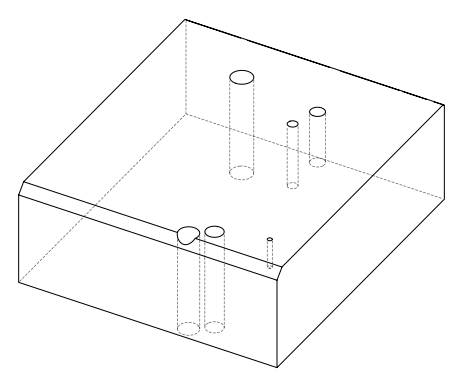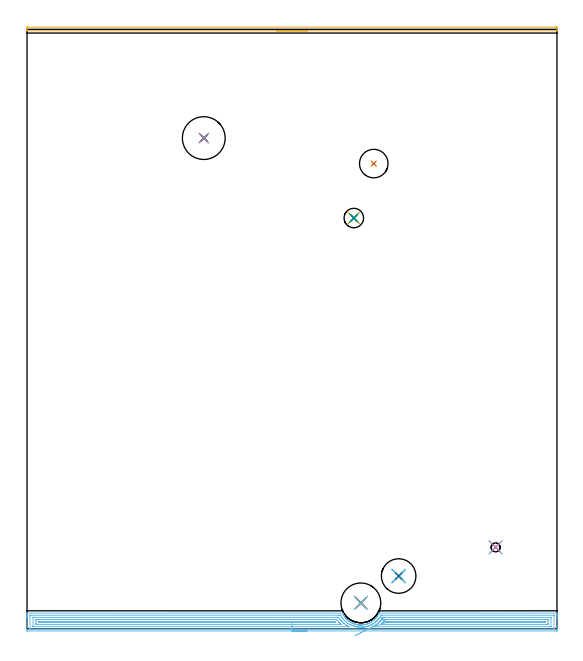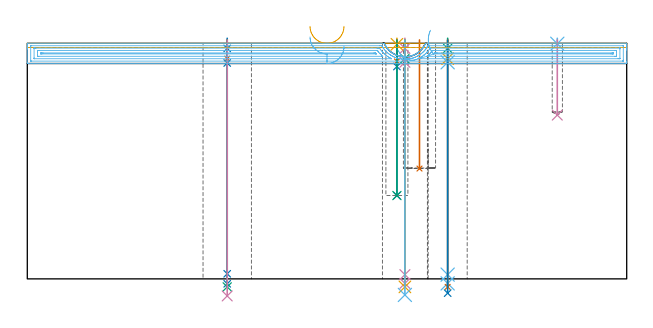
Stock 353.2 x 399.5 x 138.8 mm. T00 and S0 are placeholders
(PLAN: 24 operations, 18 tool changes, 24.1 min)
(1 INDEXABLE_INSERT_DRILL_BLIND_HOLE_FROM_SOLID | STEP1POCKET | NXT0302_009 | 0.3 min | 20826 mm3)
(2 SPOT_DRILL | STEP1HOLE | NXT0321_9005460120000 | 0.05 min | 184 mm3)
(3 SPOT_DRILL_1 | STEP1HOLE_1 | NXT0321_9005460120000 | 0.05 min | 180 mm3)
(4 SPOT_DRILL_2 | STEP1HOLE_2 | NXT0321_9005460120000 | 0.05 min | 183 mm3)
(5 SPOT_DRILL_3 | STEP1POCKET_1 | NXT0321_9005460120000 | 0.03 min | 2 mm3)
(6 SPOT_DRILL_4 | STEP1POCKET_2 | NXT0321_9005460120000 | 0.03 min | 0 mm3)
(7 DRILL_BLIND_HOLE_INTO_CENTER | STEP1HOLE | UGT0301_025 | 0.05 min | 155 mm3)
(8 GUN_DRILL_THROUGH_HOLE | STEP1HOLE | UGT0307_002 | 0.64 min | 3659 mm3)
(9 SPADE_DRILL_TO_ENLARGE_THROUGH_HOLE | STEP1HOLE | UGT0306_005 | 0.58 min | 18868 mm3)
(10 DRILL_TO_ENLARGE_THROUGH_HOLE | STEP1HOLE | UGT0301_392 | 0.61 min | 65614 mm3)
(11 DRILL_BLIND_HOLE_INTO_CENTER_1 | STEP1HOLE_1 | UGT0301_025 | 0.05 min | 153 mm3)
(12 GUN_DRILL_THROUGH_HOLE_1 | STEP1HOLE_1 | UGT0307_001 | 0.62 min | 2528 mm3)
(13 SPADE_DRILL_TO_ENLARGE_THROUGH_HOLE_1 | STEP1HOLE_1 | UGT0306_005 | 0.58 min | 20006 mm3)
(14 DRILL_TO_ENLARGE_THROUGH_HOLE_1 | STEP1HOLE_1 | UGT0301_055 | 0.6 min | 34731 mm3)
(15 DRILL_BLIND_HOLE_INTO_CENTER_2 | STEP1HOLE_2 | UGT0301_025 | 0.05 min | 151 mm3)
(16 GUN_DRILL_THROUGH_HOLE_2 | STEP1HOLE_2 | UGT0307_001 | 0.62 min | 2526 mm3)
(17 SPADE_DRILL_TO_ENLARGE_THROUGH_HOLE_2 | STEP1HOLE_2 | UGT0306_005 | 0.58 min | 20012 mm3)
(18 DRILL_TO_ENLARGE_THROUGH_HOLE_2 | STEP1HOLE_2 | UGT0301_388 | 0.6 min | 53616 mm3)
(19 DRILL_BLIND_HOLE_INTO_CENTER_3 | STEP1POCKET_1 | UGT0301_191 | 0.05 min | 361 mm3)
(20 GUN_DRILL_BLIND_HOLE | STEP1POCKET_1 | UGT0307_003 | 0.41 min | 3027 mm3)
(21 DRILL_TO_ENLARGE_BLIND_HOLE | STEP1POCKET_1 | UGT0301_374 | 0.37 min | 8490 mm3)
(22 DRILL_BLIND_HOLE_INTO_CENTER_4 | STEP1POCKET_2 | UGT0301_025 | 0.18 min | 1149 mm3)
(23 AREA_MILL | FG_CHAMFER_SURFACE | UGT0205_001 | 2.98 min | 1097 mm3)
(24 AREA_MILL_1 | FG_CHAMFER_SURFACE_1 | UGT0205_001 | 14.03 min | 24563 mm3)
(TOOL NXT0302_009 | Index. Insert Drill 19mm [880-D1900L25-05] | D19 PA176 FL95 Z2)
(TOOL NXT0321_9005460120000 | NC Spot Drill, 142deg, 12mm, Carbide, Uncoated | D12 PA142 FL30 Z2)
(TOOL UGT0301_025 | Twist Drill 6 mm | D6 PA118 FL57 Z2)
(TOOL UGT0307_002 | Gun Drill 6 mm | D6 PA130 FL24 Z1)
(TOOL UGT0306_005 | Spade Drill 14.5mm | D14.5 PA132 FL10 Z2)
(TOOL UGT0301_392 | Twist Drill 28.5 mm | D28.5 PA118 FL165 Z2)
(TOOL UGT0307_001 | Gun Drill 5 mm | D5 PA130 FL24 Z1)
(TOOL UGT0301_055 | Twist Drill 23 mm | D23 PA118 FL155 Z2)
(TOOL UGT0301_388 | Twist Drill 26.5 mm | D26.5 PA118 FL165 Z2)
(TOOL UGT0301_191 | Twist Drill 7.1 mm | D7.1 PA118 FL66 Z2)
(TOOL UGT0307_003 | Gun Drill 7 mm | D7 PA130 FL24 Z1)
(TOOL UGT0301_374 | Twist Drill Flat Bottom 13 mm | D13 PA180 FL101 Z2)
(TOOL UGT0205_001 | Chamfer Mill 20 x 3 x 45 deg. | D20 FL50 Z2)
(OP 1 INDEXABLE_INSERT_DRILL_BLIND_HOLE_FROM_SOLID)
G17 G21 G94 G90
T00 M6
G54
G17 G0 G90 X231.1 Y310. S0 M3
G43 Z148.8 H1
G94 G81 G98 Z65. F250. R140.8
G80
M5
M2
(OP 2 SPOT_DRILL)
G17 G21 G94 G90
T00 M6
G54
G17 G0 G90 X117.8 Y327. S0 M3
G43 Z148.8 H0
G94 G81 G98 Z135.8 F250. R141.8
G80
M5
M2
(OP 3 SPOT_DRILL_1)
G17 G21 G94 G90
T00 M6
G54
G17 G0 G90 X247.7 Y35.1 S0 M3
G43 Z148.8 H0
G94 G81 G98 Z135.8 F250. R141.8
G80
M5
M2
(OP 4 SPOT_DRILL_2)
G17 G21 G94 G90
T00 M6
G54
G17 G0 G90 X222.5 Y17.2 S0 M3
G43 Z148.8 H0
G94 G81 G98 Z135.8 F250. R141.8
G80
M5
M2
(OP 5 SPOT_DRILL_3)
G17 G21 G94 G90
T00 M6
G54
G17 G0 G90 X217.8 Y273.7 S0 M3
G43 Z148.8 H0
G94 G81 G98 Z138.236 F250. R141.8
G80
M5
M2
(OP 6 SPOT_DRILL_4)
G17 G21 G94 G90
T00 M6
G54
G17 G0 G90 X312.3 Y54.2 S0 M3
G43 Z148.8 H0
G94 G81 G98 Z138.537 F250. R141.8
G80
M5
M2
(OP 7 DRILL_BLIND_HOLE_INTO_CENTER)
G17 G21 G94 G90
T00 M6
G54
G17 G0 G90 X117.8 Y327. S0 M3
G43 Z148.8 H0
G94 G81 G98 Z129.8 F250. R140.8
G80
M5
M2
(OP 8 GUN_DRILL_THROUGH_HOLE)
G17 G21 G94 G90
T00 M6
G54
G17 G0 G90 X117.8 Y327. M8
G43 Z148.8 H0
Z138.443
S716 M3
G94 G1 Z127.204 F125. M26
G4 X.084
Z3. F250.
G4 X.084
Z-2.899 F125.
G4 X.084
M5
M9
G0 Z138.443
Z148.8
M2
(OP 9 SPADE_DRILL_TO_ENLARGE_THROUGH_HOLE)
G17 G21 G94 G90
T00 M6
G54
G17 G0 G90 X117.8 Y327. S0 M3
G43 Z148.8 H0
G94 G73 G98 Z-4.728 F250. Q14.353 R140.8
G80
M5
M2
(OP 10 DRILL_TO_ENLARGE_THROUGH_HOLE)
G17 G21 G94 G90
T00 M6
G54
G17 G0 G90 X117.8 Y327. S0 M3
G43 Z148.8 H0
G94 G73 G98 Z-10.062 F250. Q24.81 R140.8
G80
M5
M2
(OP 11 DRILL_BLIND_HOLE_INTO_CENTER_1)
G17 G21 G94 G90
T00 M6
G54
G17 G0 G90 X247.7 Y35.1 S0 M3
G43 Z148.8 H0
G94 G81 G98 Z129.8 F250. R140.8
G80
M5
M2
(OP 12 GUN_DRILL_THROUGH_HOLE_1)
G17 G21 G94 G90
T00 M6
G54
G17 G0 G90 X247.7 Y35.1 M8
G43 Z148.8 H0
Z136.822
S716 M3
G94 G1 Z127.636 F125. M26
G4 X.084
Z2.5 F250.
G4 X.084
Z-2.666 F125.
G4 X.084
M5
M9
G0 Z136.822
Z148.8
M2
(OP 13 SPADE_DRILL_TO_ENLARGE_THROUGH_HOLE_1)
G17 G21 G94 G90
T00 M6
G54
G17 G0 G90 X247.7 Y35.1 S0 M3
G43 Z148.8 H0
G94 G73 G98 Z-4.728 F250. Q14.353 R140.8
G80
M5
M2
(OP 14 DRILL_TO_ENLARGE_THROUGH_HOLE_1)
G17 G21 G94 G90
T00 M6
G54
G17 G0 G90 X247.7 Y35.1 S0 M3
G43 Z148.8 H0
G94 G73 G98 Z-8.41 F250. Q21.03 R140.8
G80
M5
M2
(OP 15 DRILL_BLIND_HOLE_INTO_CENTER_2)
G17 G21 G94 G90
T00 M6
G54
G17 G0 G90 X222.5 Y17.2 S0 M3
G43 Z148.8 H0
G94 G81 G98 Z129.8 F250. R140.8
G80
M5
M2
(OP 16 GUN_DRILL_THROUGH_HOLE_2)
G17 G21 G94 G90
T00 M6
G54
G17 G0 G90 X222.5 Y17.2 M8
G43 Z148.8 H0
Z137.662
S716 M3
G94 G1 Z127.636 F125. M26
G4 X.084
Z2.5 F250.
G4 X.084
Z-2.666 F125.
G4 X.084
M5
M9
G0 Z137.662
Z148.8
M2
(OP 17 SPADE_DRILL_TO_ENLARGE_THROUGH_HOLE_2)
G17 G21 G94 G90
T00 M6
G54
G17 G0 G90 X222.5 Y17.2 S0 M3
G43 Z148.8 H0
G94 G73 G98 Z-4.728 F250. Q14.353 R140.8
G80
M5
M2
(OP 18 DRILL_TO_ENLARGE_THROUGH_HOLE_2)
G17 G21 G94 G90
T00 M6
G54
G17 G0 G90 X222.5 Y17.2 S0 M3
G43 Z148.8 H0
G94 G73 G98 Z-9.461 F250. Q24.71 R140.8
G80
M5
M2
(OP 19 DRILL_BLIND_HOLE_INTO_CENTER_3)
G17 G21 G94 G90
T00 M6
G54
G17 G0 G90 X217.8 Y273.7 S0 M3
G43 Z148.8 H0
G94 G81 G98 Z128.15 F250. R140.8
G80
M5
M2
(OP 20 GUN_DRILL_BLIND_HOLE)
G17 G21 G94 G90
T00 M6
G54
G17 G0 G90 X217.8 Y273.7 M8
G43 Z148.8 H0
Z138.604
S716 M3
G94 G1 Z125.121 F125. M26
G4 X.084
Z49.1 F250.
G4 X.084
G0 Z49.2
M5
M9
Z138.604
Z148.8
M2
(OP 21 DRILL_TO_ENLARGE_BLIND_HOLE)
G17 G21 G94 G90
T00 M6
G54
G17 G0 G90 X217.8 Y273.7 S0 M3
G43 Z148.8 H0
G94 G73 G98 Z49.1 F250. Q12.814 R140.8
G80
M5
M2
(OP 22 DRILL_BLIND_HOLE_INTO_CENTER_4)
G17 G21 G94 G90
T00 M6
G54
G17 G0 G90 X312.3 Y54.2 S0 M3
G43 Z148.8 H0
G94 G81 G98 Z96.5 F250. R140.8
G80
M5
M2
(OP 23 AREA_MILL)
G17 G21 G94 G90
T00 M6
G54
G17 G0 G90 X186.6 Y398.5 S1061 M3
G43 Z148.8 H0
G94 G1 X186.562 Z147.928 F250.
X186.448 Z147.063
X186.259 Z146.212
X185.997 Z145.38
X185.663 Z144.574
X185.26 Z143.8
X184.792 Z143.064
X184.26 Z142.372
X183.671 Z141.729
X183.028 Z141.139
X182.336 Z140.608
X181.6 Z140.14
X180.826 Z139.737
X180.02 Z139.403
X179.188 Z139.141
X178.336 Z138.952
X177.472 Z138.838
X176.6 Z138.8
X0.171
X0.01 Y398.502 Z138.788
X0.002 Y398.642 Z138.651
X0. Y398.786 Z138.513
Y399.08 Z138.219
Y399.75 Z137.545
Y400.96 Z136.336
X0.003 Y400.991 Z136.305
X0.362 Y401. Z136.3
X352.582
X352.839 Y400.998 Z136.302
X353.197 Y400.991 Z136.305
X353.2 Y400.96 Z136.336
Y399.75 Z137.545
Y399.08 Z138.219
Y398.786 Z138.513
Y398.643 Z138.649
X353.19 Y398.503 Z138.788
X353.029 Y398.5 Z138.8
X176.6
X175.728 Z138.838
X174.864 Z138.952
X174.012 Z139.141
X173.18 Z139.403
X172.374 Z139.737
X171.6 Z140.14
X170.864 Z140.608
X170.172 Z141.139
X169.529 Z141.729
X168.94 Z142.372
X168.408 Z143.064
X167.94 Z143.8
X167.537 Z144.574
X167.203 Z145.38
X166.941 Z146.212
X166.752 Z147.063
X166.638 Z147.928
X166.6 Z148.8
M5
M2
(OP 24 AREA_MILL_1)
G17 G21 G94 G90
T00 M6
G54
G17 G0 G90 X186.6 Y-1.5 S1061 M3
G43 Z148.8 H0
Z136.9
G94 G1 X186.562 Z136.028 F250.
X186.448 Z135.164
X186.259 Z134.312
X185.997 Z133.48
X185.663 Z132.674
X185.26 Z131.9
X184.791 Z131.164
X184.26 Z130.472
X183.671 Z129.829
X183.028 Z129.24
X182.336 Z128.708
X181.6 Z128.24
X180.826 Z127.837
X180.02 Z127.503
X179.188 Z127.241
X178.336 Z127.052
X177.472 Z126.938
X176.6 Z126.9
X0.617
X0.025 Y-1.494 Z126.904
X0.007 Y-1.492 Z126.906
X0. Y-0.902 Z127.496
Y7.126 Z135.52
Y7.677 Z136.074
Y8.018 Z136.414
Y8.569 Z136.965
Y8.91 Z137.305
Y9.592 Z137.991
Y9.943 Z138.342
X0.007 Y10.344 Z138.736
X0.01 Y10.397 Z138.788
X0.171 Y10.4 Z138.8
X210.099
X210.349 Y10.396 Z138.79
X210.404 Y10.296 Z138.693
X210.528 Y10.03 Z138.428
X210.546 Y9.995 Z138.393
X210.647 Y9.802 Z138.197
X210.71 Y9.678 Z138.077
X210.804 Y9.498 Z137.897
X210.917 Y9.3 Z137.699
X211.137 Y8.916 Z137.316
X211.312 Y8.611 Z137.011
X211.421 Y8.435 Z136.834
X211.669 Y8.077 Z136.476
X211.737 Y7.983 Z136.382
X211.925 Y7.725 Z136.123
X212.035 Y7.582 Z135.98
X212.117 Y7.476 Z135.873
X212.332 Y7.209 Z135.606
X212.405 Y7.126 Z135.522
X212.46 Y7.062 Z135.461
X212.63 Y6.867 Z135.266
X212.656 Y6.838 Z135.236
X212.665 Y6.828 Z135.226
X212.694 Y6.797 Z135.196
X212.927 Y6.546 Z134.946
X213.206 Y6.261 Z134.661
X213.533 Y5.95 Z134.349
X213.821 Y5.693 Z134.092
X213.887 Y5.639 Z134.036
X213.977 Y5.561 Z133.961
X214.099 Y5.458 Z133.858
X214.119 Y5.443 Z133.842
X214.25 Y5.342 Z133.738
X214.417 Y5.21 Z133.609
X214.477 Y5.163 Z133.563
X214.605 Y5.064 Z133.462
X214.992 Y4.786 Z133.185
X215.459 Y4.483 Z132.881
X215.576 Y4.411 Z132.809
X215.885 Y4.222 Z132.619
X216.369 Y3.96 Z132.358
X216.575 Y3.855 Z132.255
X216.778 Y3.754 Z132.151
X216.799 Y3.745 Z132.141
X217.107 Y3.604 Z132.004
X217.222 Y3.552 Z131.951
X217.692 Y3.358 Z131.754
X217.866 Y3.29 Z131.689
X217.88 Y3.285 Z131.684
X218.213 Y3.169 Z131.563
X218.586 Y3.053 Z131.446
X218.85 Y2.98 Z131.376
X219.032 Y2.932 Z131.325
X219.184 Y2.889 Z131.286
X219.456 Y2.815 Z131.213
X219.635 Y2.775 Z131.172
X219.902 Y2.717 Z131.109
X220.162 Y2.666 Z131.065
X220.372 Y2.632 Z131.024
X220.795 Y2.567 Z130.963
X221.078 Y2.534 Z130.931
X221.242 Y2.516 Z130.911
X221.266 Y2.515 Z130.909
X221.688 Y2.48 Z130.878
X221.949 Y2.469 Z130.864
X222.159 Y2.461 Z130.851
X222.246 Y2.456 Z130.85
X222.575 Z130.855
X222.804 Y2.457 Z130.856
X223.028 Y2.467 Z130.864
X223.052 Y2.469 Z130.866
X223.92 Y2.537 Z130.932
X224.367 Y2.589 Z130.985
X224.813 Y2.658 Z131.057
X224.839 Y2.663 Z131.062
X225.26 Y2.746 Z131.144
X225.612 Y2.829 Z131.225
X225.706 Y2.851 Z131.247
X226.179 Y2.979 Z131.376
X226.614 Y3.112 Z131.511
X227.048 Y3.261 Z131.66
X227.132 Y3.29 Z131.689
X227.519 Y3.445 Z131.841
X227.666 Y3.507 Z131.907
X227.965 Y3.64 Z132.036
X228.385 Y3.836 Z132.236
X229.033 Y4.178 Z132.574
X229.167 Y4.255 Z132.654
X229.277 Y4.32 Z132.718
X229.727 Y4.604 Z133.002
X230.17 Y4.901 Z133.299
X230.397 Y5.064 Z133.462
X230.734 Y5.326 Z133.723
X230.753 Y5.342 Z133.739
X231.063 Y5.594 Z133.994
X231.463 Y5.951 Z134.349
X231.956 Y6.423 Z134.822
X232.34 Y6.838 Z135.235
X232.432 Y6.946 Z135.342
X232.572 Y7.108 Z135.508
X232.849 Y7.432 Z135.831
X232.956 Y7.572 Z135.97
X233.074 Y7.724 Z136.123
X233.389 Y8.165 Z136.563
X233.69 Y8.612 Z137.01
X233.742 Y8.693 Z137.09
X234.196 Y9.498 Z137.897
X234.346 Y9.802 Z138.197
X234.505 Y10.122 Z138.517
X234.568 Y10.248 Z138.645
X234.636 Y10.38 Z138.779
X234.652 Y10.394 Z138.793
X234.665 Y10.4 Z138.8
X353.029
X353.19 Y10.397 Z138.788
X353.193 Y10.344 Z138.736
X353.2 Y9.942 Z138.342
Y9.592 Z137.992
Y8.91 Z137.305
Y7.677 Z136.074
Y7.126 Z135.52
Y6.509 Z134.905
Y-0.285 Z128.112
X353.197 Y-0.902 Z127.496
X353.193 Y-1.492 Z126.906
X353.175 Y-1.494 Z126.904
X352.583 Y-1.5 Z126.9
X176.6
Y-0.086 Z128.314
X2.328 Y-0.085 Z128.315
X2.176 Y-0.084 Z128.316
X2.075 Y-0.081 Z128.319
X2.009 Y-0.078 Z128.322
X2.007 Y-0.067 Z128.333
X2.004 Y-0.01 Z128.39
X2. Y0.393 Z128.793
Y8.421 Z136.821
X2.004 Y8.91 Z137.31
X2.007 Y8.959 Z137.359
X2.009 Y8.978 Z137.378
X2.328 Y8.985 Z137.385
X207.79 Y8.986 Z137.386
X208.684 Y8.984 Z137.384
X208.759 Y8.983 Z137.383
X208.834 Y8.979 Z137.379
X208.94 Y8.966 Z137.366
X208.975 Y8.91 Z137.31
X209.283 Y8.387 Z136.787
X209.506 Y8.018 Z136.418
X209.653 Y7.782 Z136.182
X210.122 Y7.126 Z135.526
X210.546 Y6.58 Z134.98
X210.844 Y6.234 Z134.634
X211.439 Y5.593 Z133.993
X211.693 Y5.342 Z133.742
X212.332 Y4.758 Z133.158
X212.705 Y4.45 Z132.85
X213.226 Y4.048 Z132.448
X213.935 Y3.558 Z131.958
X214.119 Y3.437 Z131.837
X214.443 Y3.235 Z131.635
X215.012 Y2.916 Z131.316
X215.111 Y2.863 Z131.263
X215.5 Y2.666 Z131.066
X215.906 Y2.476 Z130.876
X216.255 Y2.317 Z130.717
X216.799 Y2.097 Z130.497
X217.681 Y1.785 Z130.185
X217.688 Y1.783 Z130.183
X217.717 Y1.774 Z130.174
X218.586 Y1.542 Z129.942
X218.898 Y1.463 Z129.863
X219.479 Y1.337 Z129.737
X219.688 Y1.299 Z129.699
X220.207 Y1.213 Z129.613
X220.372 Y1.19 Z129.59
X221.033 Y1.114 Z129.514
X221.266 Y1.096 Z129.496
X221.988 Y1.053 Z129.453
X222.159 Y1.047 Z129.447
X222.884 Y1.05 Z129.45
X223.052 Y1.057 Z129.457
X223.727 Y1.1 Z129.5
X223.946 Y1.116 Z129.516
X224.069 Y1.128 Z129.528
X224.681 Y1.197 Z129.597
X224.839 Y1.22 Z129.62
X225.317 Y1.296 Z129.696
X225.732 Y1.378 Z129.778
X226.057 Y1.449 Z129.849
X226.625 Y1.59 Z129.99
X226.771 Y1.629 Z130.029
X227.277 Y1.774 Z130.174
X227.486 Y1.84 Z130.24
X227.519 Y1.851 Z130.251
X228.119 Y2.067 Z130.467
X228.412 Y2.183 Z130.583
X228.752 Y2.327 Z130.727
X229.305 Y2.572 Z130.972
X229.37 Y2.602 Z131.002
X229.502 Y2.666 Z131.066
X229.959 Y2.906 Z131.306
X230.199 Y3.035 Z131.435
X230.531 Y3.226 Z131.626
X231.074 Y3.558 Z131.958
X231.088 Y3.567 Z131.967
X231.613 Y3.93 Z132.33
X231.985 Y4.201 Z132.601
X232.126 Y4.31 Z132.71
X232.301 Y4.45 Z132.85
X232.615 Y4.713 Z133.113
X232.879 Y4.941 Z133.341
X233.088 Y5.133 Z133.533
X233.308 Y5.342 Z133.742
X233.542 Y5.572 Z133.972
X233.772 Y5.807 Z134.207
X233.976 Y6.03 Z134.43
X234.156 Y6.234 Z134.634
X234.39 Y6.508 Z134.908
X234.665 Y6.838 Z135.238
X234.79 Y7.001 Z135.401
X234.882 Y7.126 Z135.526
X235.161 Y7.522 Z135.922
X235.504 Y8.018 Z136.418
X235.526 Y8.05 Z136.45
X235.559 Y8.102 Z136.502
X235.852 Y8.617 Z137.017
X236.021 Y8.91 Z137.31
X236.052 Y8.958 Z137.358
X236.065 Y8.976 Z137.376
X236.148 Y8.98 Z137.38
X236.3 Y8.984 Z137.384
X236.376 Y8.985 Z137.385
X236.452 Y8.986 Z137.386
X350.872 Y8.985 Z137.385
X351.024 Y8.984 Z137.384
X351.125 Y8.981 Z137.381
X351.191 Y8.977 Z137.377
X351.193 Y8.966 Z137.366
X351.196 Y8.91 Z137.31
X351.2 Y8.507 Z136.907
Y0.479 Z128.879
X351.196 Y-0.01 Z128.39
X351.193 Y-0.06 Z128.34
X351.191 Y-0.078 Z128.322
X351.1 Y-0.081 Z128.319
X350.948 Y-0.085 Z128.315
X350.872 Y-0.086 Z128.314
X350.796
X176.6
Y1.328 Z129.728
X4.191 Y1.329 Z129.729
X4.042 Y1.331 Z129.731
X4.018 Y1.332 Z129.732
X4.012 Y1.334 Z129.734
X4.009 Y1.356 Z129.756
X4.003 Y1.457 Z129.857
X4.001 Y1.584 Z129.984
X4. Y1.774 Z130.174
X4.001 Y7.315 Z135.715
X4.007 Y7.506 Z135.906
X4.01 Y7.557 Z135.957
X4.027 Y7.565 Z135.965
X4.08 Y7.567 Z135.967
X4.191 Y7.569 Z135.969
X4.638 Y7.571 Z135.971
X5.084
X206.079
X206.527 Y7.57 Z135.97
X206.973 Y7.568 Z135.968
X207.427 Y7.564 Z135.964
X207.866 Y7.134 Z135.534
X208.533 Y6.234 Z134.634
X208.759 Y5.943 Z134.343
X209.28 Y5.342 Z133.742
X209.653 Y4.941 Z133.341
X210.14 Y4.45 Z132.85
X210.546 Y4.08 Z132.48
X211.152 Y3.558 Z131.958
X211.439 Y3.333 Z131.733
X212.288 Y2.711 Z131.111
X212.332 Y2.68 Z131.08
X212.354 Y2.666 Z131.066
X212.886 Y2.325 Z130.725
X213.226 Y2.119 Z130.519
X213.838 Y1.774 Z130.174
X214.119 Y1.625 Z130.025
X214.426 Y1.467 Z129.867
X214.524 Y1.417 Z129.817
X214.597 Y1.378 Z129.778
X214.669 Y1.334 Z129.734
X214.618 Y1.331 Z129.731
X214.564 Y1.33 Z129.73
X214.34 Y1.329 Z129.729
X214.119 Y1.328 Z129.728
X176.6
Y2.743 Z131.143
X6.793
X6.046 Y2.75 Z131.15
X6.01 Y2.751 Z131.151
X6.007 Y2.797 Z131.197
X6.003 Y2.903 Z131.303
X6.001 Y3.113 Z131.513
X6. Y3.535 Z131.935
Y5.319 Z133.719
X6.001 Y5.777 Z134.177
X6.003 Y5.994 Z134.394
X6.007 Y6.102 Z134.502
X6.01 Y6.15 Z134.55
X6.06 Y6.152 Z134.552
X6.871 Y6.157 Z134.557
X6.947
X206.156
X206.246 Y6.155 Z134.555
X206.29 Y6.153 Z134.553
X206.308 Y6.151 Z134.551
X206.34 Y6.127 Z134.527
X206.487 Y5.936 Z134.336
X206.529 Y5.88 Z134.28
X206.797 Y5.517 Z133.917
X206.934 Y5.342 Z133.742
X206.973 Y5.294 Z133.694
X207.714 Y4.45 Z132.85
X207.866 Y4.284 Z132.684
X208.587 Y3.558 Z131.958
X208.759 Y3.394 Z131.794
X209.461 Y2.75 Z131.15
X208.759 Y2.743 Z131.143
X208.682
X176.6
Y4.157 Z132.557
X8.657 Y4.158 Z132.558
X8.053 Y4.161 Z132.561
X8.021 Y4.164 Z132.564
X8.01 Y4.17 Z132.57
X8.004 Y4.211 Z132.611
X8.002 Y4.45 Z132.85
X8.003 Y4.614 Z133.014
X8.007 Y4.696 Z133.096
X8.009 Y4.731 Z133.131
X8.071 Y4.736 Z133.136
X8.366 Y4.74 Z133.14
X8.657 Y4.742 Z133.142
X9.257 Y4.743 Z133.143
X204.293
X204.894 Y4.741 Z133.141
X205.039 Y4.738 Z133.138
X205.107 Y4.736 Z133.136
X205.186 Y4.65 Z133.05
X205.358 Y4.45 Z132.85
X205.485 Y4.299 Z132.699
X205.553 Y4.216 Z132.616
X205.592 Y4.165 Z132.565
X205.576 Y4.163 Z132.563
X205.477 Y4.16 Z132.56
X205.186 Y4.158 Z132.558
X176.6 Y4.157 Z132.557
X175.728 Z132.595
X174.863 Z132.709
X174.012 Z132.898
X173.18 Z133.16
X172.374 Z133.494
X171.6 Z133.897
X170.864 Z134.365
X170.172 Z134.896
X169.529 Z135.486
X168.94 Z136.129
X168.408 Z136.821
X167.94 Z137.557
X167.537 Z138.331
X167.203 Z139.137
X166.941 Z139.969
X166.752 Z140.82
X166.638 Z141.685
X166.6 Z142.557
G0 Z148.8
X218.537 Y-4.645
Z134.733
G1 X218.888 Y-4.466 Z133.955
X219.299 Y-4.257 Z133.214
X219.766 Y-4.02 Z132.516
X220.285 Y-3.757 Z131.867
X220.852 Y-3.468 Z131.27
X221.464 Y-3.157 Z130.732
X222.115 Y-2.827 Z130.255
X222.801 Y-2.478 Z129.843
X223.516 Y-2.115 Z129.501
X224.256 Y-1.739 Z129.229
X225.013 Y-1.354 Z129.031
X225.783 Y-0.963 Z128.908
X226.56 Y-0.569 Z128.86
X227.337 Y-0.174 Z128.888
X228.109 Y0.219 Z128.993
X228.87 Y0.605 Z129.172
X229.615 Y0.983 Z129.425
X230.336 Y1.35 Z129.75
X231.118 Y1.748 Z130.148
X231.166 Y1.774 Z130.174
X231.689 Y2.07 Z130.47
X231.985 Y2.246 Z130.646
X232.244 Y2.408 Z130.808
X232.646 Y2.666 Z131.066
X232.785 Y2.759 Z131.159
X232.879 Y2.824 Z131.224
X233.303 Y3.134 Z131.534
X233.772 Y3.487 Z131.887
X233.811 Y3.519 Z131.919
X233.859 Y3.558 Z131.958
X234.291 Y3.931 Z132.331
X234.665 Y4.26 Z132.66
X234.764 Y4.352 Z132.752
X234.866 Y4.45 Z132.85
X235.213 Y4.795 Z133.195
X235.559 Y5.152 Z133.552
X235.649 Y5.251 Z133.651
X235.729 Y5.342 Z133.742
X236.061 Y5.732 Z134.132
X236.452 Y6.197 Z134.597
X236.468 Y6.218 Z134.618
X236.48 Y6.234 Z134.634
X236.841 Y6.737 Z135.137
X237.116 Y7.126 Z135.526
X237.21 Y7.261 Z135.661
X237.345 Y7.46 Z135.86
X237.411 Y7.55 Z135.95
X237.434 Y7.565 Z135.965
X237.458 Y7.567 Z135.967
X237.569 Y7.569 Z135.969
X237.793 Y7.571 Z135.971
X349.009
X349.158 Y7.569 Z135.969
X349.182 Y7.568 Z135.968
X349.188 Y7.566 Z135.966
X349.191 Y7.544 Z135.944
X349.197 Y7.443 Z135.843
X349.199 Y7.316 Z135.716
X349.2 Y7.126 Z135.526
X349.199 Y1.585 Z129.985
X349.193 Y1.393 Z129.793
X349.19 Y1.343 Z129.743
X349.173 Y1.335 Z129.735
X349.12 Y1.333 Z129.733
X349.009 Y1.33 Z129.73
X348.562 Y1.329 Z129.729
X348.116 Y1.328 Z129.728
X231.092 Y1.329 Z129.729
X230.641 Y1.332 Z129.732
X230.542 Y1.335 Z129.735
X230.336 Y1.35 Z129.75
X235.559 Y2.75 Z131.15
X235.556 Y2.776 Z131.176
X235.559 Y2.784 Z131.184
X236.452 Y3.585 Z131.985
X236.884 Y4.018 Z132.418
X237.301 Y4.45 Z132.85
X237.322 Y4.473 Z132.873
X237.345 Y4.498 Z132.898
X237.733 Y4.954 Z133.354
X238.06 Y5.342 Z133.742
X238.141 Y5.44 Z133.84
X238.239 Y5.563 Z133.963
X238.525 Y5.948 Z134.348
X238.602 Y6.049 Z134.449
X238.652 Y6.114 Z134.514
X238.68 Y6.148 Z134.548
X238.724 Y6.15 Z134.55
X239.132 Y6.156 Z134.556
X239.209 Y6.157 Z134.557
X346.406
X347.154 Y6.15 Z134.55
X347.19 Y6.149 Z134.549
X347.193 Y6.103 Z134.503
X347.197 Y5.997 Z134.397
X347.199 Y5.786 Z134.186
X347.2 Y5.365 Z133.765
Y3.581 Z131.981
X347.199 Y3.123 Z131.523
X347.197 Y2.906 Z131.306
X347.193 Y2.798 Z131.198
X347.19 Y2.75 Z131.15
X347.14 Y2.748 Z131.148
X346.329 Y2.743 Z131.143
X346.253
X236.375
X235.559 Y2.75 Z131.15
X239.414 Y4.161 Z132.561
X239.415 Y4.167 Z132.567
X239.646 Y4.45 Z132.85
X239.819 Y4.655 Z133.055
X239.886 Y4.732 Z133.132
X240.025 Y4.736 Z133.136
X240.627 Y4.741 Z133.141
X240.918 Y4.742 Z133.142
X241.518 Y4.743 Z133.143
X344.543 Y4.742 Z133.142
X345.147 Y4.739 Z133.139
X345.179 Y4.736 Z133.136
X345.19 Y4.73 Z133.13
X345.196 Y4.689 Z133.089
X345.198 Y4.45 Z132.85
X345.197 Y4.286 Z132.686
X345.193 Y4.204 Z132.604
X345.191 Y4.169 Z132.569
X345.129 Y4.164 Z132.564
X344.834 Y4.159 Z132.559
X344.543 Y4.158 Z132.558
X343.943 Y4.157 Z132.557
X240.025
X239.424 Y4.158 Z132.558
X239.415 Y4.159 Z132.559
X239.414 Y4.161 Z132.561
X238.912 Y4.642 Z133.088
X238.445 Y5.089 Z133.673
X238.017 Y5.499 Z134.313
X237.63 Y5.869 Z135.002
X237.289 Y6.196 Z135.735
X236.995 Y6.478 Z136.507
X236.75 Y6.712 Z137.311
X236.558 Y6.897 Z138.142
X236.418 Y7.031 Z138.992
X236.332 Y7.113 Z139.856
X236.301 Y7.143 Z140.728
X236.325 Y7.12 Z141.599
X236.403 Y7.044 Z142.465
X236.536 Y6.917 Z143.318
X236.722 Y6.739 Z144.151
X236.96 Y6.511 Z144.959
X237.248 Y6.236 Z145.735
X237.583 Y5.914 Z146.474
G0 Z148.8
M5
M2
